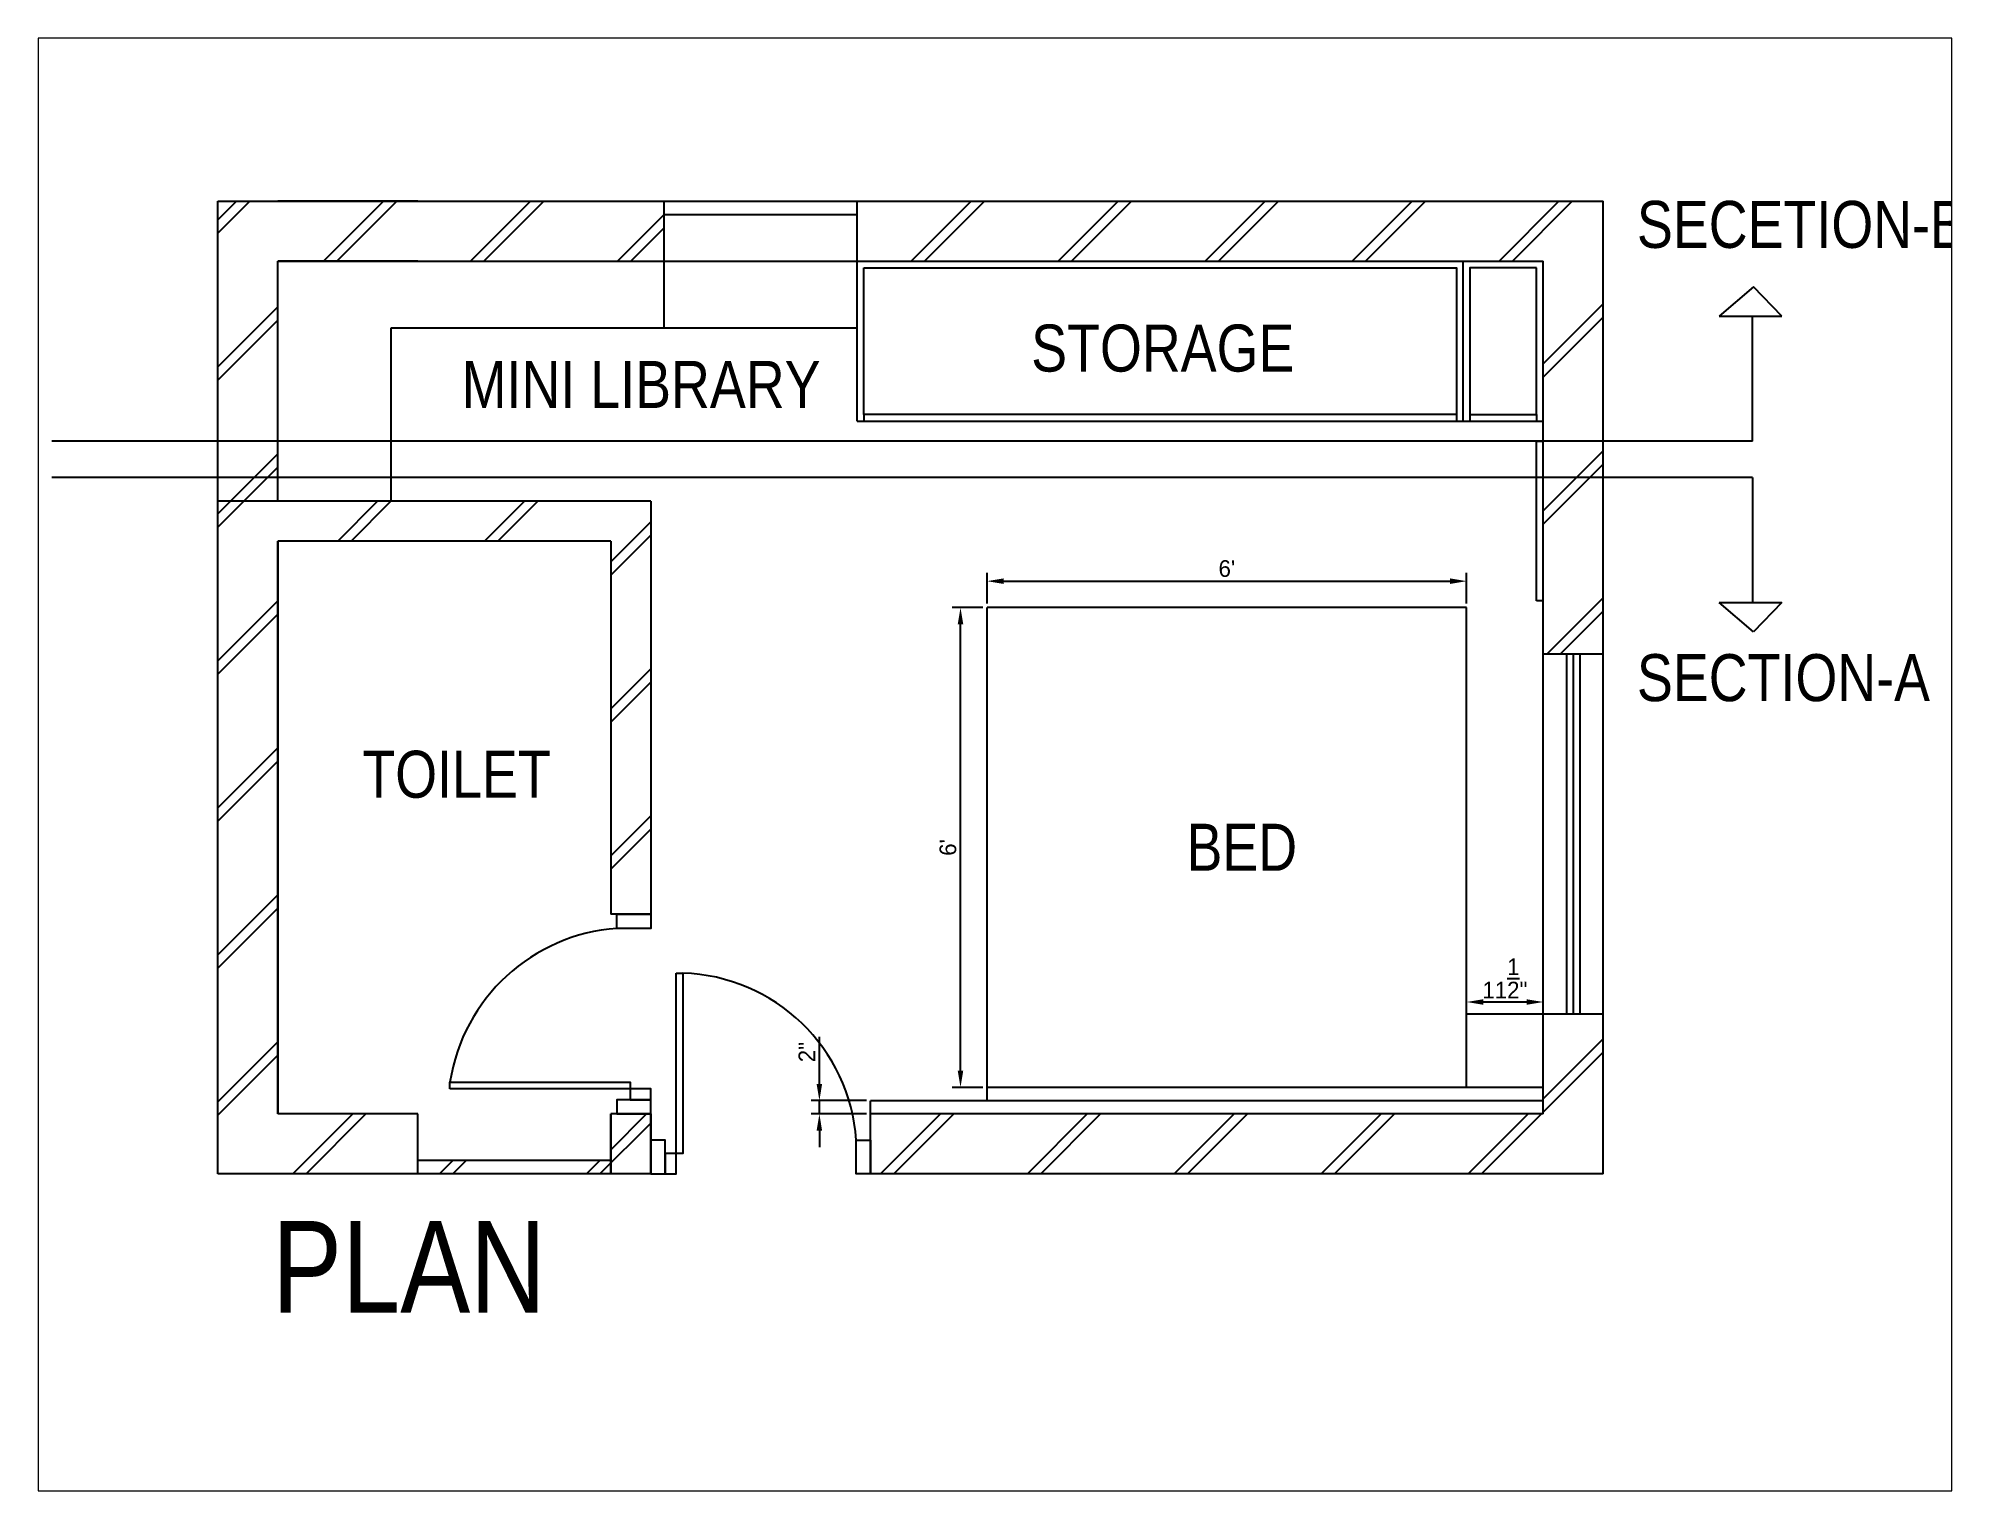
# Paper-space layout 'PLAN' of a CAD drawing. Header units: millimetres. Extents: x 26 to 231, y 20 to 176.
# The model-space entities are those that its viewports show. They can reach past a viewport. Long polylines and large blocks are cut down to what shows.
import ezdxf

# ---------------------------------------------------------------- set-up
doc = ezdxf.new("R2010")
doc.units = ezdxf.units.MM
doc.layers.add('TXT', color=7, linetype='Continuous', lineweight=25)
doc.styles.add('stylus BT', font='swissc.ttf')
doc.dimstyles.new('ISO-25', dxfattribs={"dimtxt": 2.5, "dimasz": 2.5, "dimexe": 1.25, "dimexo": 0.625, "dimtad": 1, "dimlunit": 4, "dimtxsty": 'Standard', "dimcen": 2.5, "dimadec": 0, "dimazin": 0, "dimtfac": 1, "dimtmove": 0, "dimatfit": 3, "dimfxl": 1, "dimarcsym": 0})

# ---------------------------------------------------------------- blocks, each defined once
blk = doc.blocks.new('DOOR')
for points in [[(2981.76, 285.3), (2982.76, 285.3), (2982.76, 258.24), (2981.76, 258.24)], [(2977.96, 255.15), (2980.11, 255.15), (2980.11, 260.22), (2977.96, 260.22)], [(3010.96, 255.15), (3008.82, 255.15), (3008.82, 260.22), (3010.96, 260.22)], [(2980.11, 255.15), (2981.76, 255.15), (2981.76, 258.24), (2980.11, 258.24)]]:
    blk.add_lwpolyline(points, close=True)
blk.add_arc((2981.92, 258.34), 26.97, 3.989, 88.206)
blk = doc.blocks.new('*D27')
at = {"color": 0, "lineweight": -2}
for p, q in [((3027.84, 340.15), (3023.22, 340.15)), ((3024.47, 270.65), (3024.47, 337.65)), ((3027.84, 268.15), (3023.22, 268.15))]:
    blk.add_line(p, q, dxfattribs=at)
at = {"color": 0}
for points in [[(3024.05, 337.65), (3024.88, 337.65), (3024.47, 340.15)], [(3024.05, 270.65), (3024.88, 270.65), (3024.47, 268.15)]]:
    blk.add_solid(points, dxfattribs=at)
at = {"layer": 'Defpoints', "color": 0}
for p in [(3024.47, 340.15), (3028.46, 340.15), (3028.46, 268.15)]:
    blk.add_point(p, dxfattribs=at)
at = {"color": 0, "insert": (3022.59, 304.15), "char_height": 2.5, "attachment_point": 5, "rotation": 90}
blk.add_mtext("6'", dxfattribs=at)
blk = doc.blocks.new('*D28')
at = {"color": 0, "lineweight": -2}
for p, q in [((3028.46, 340.77), (3028.46, 345.37)), ((3100.46, 340.77), (3100.46, 345.37)), ((3030.96, 344.12), (3097.96, 344.12))]:
    blk.add_line(p, q, dxfattribs=at)
at = {"color": 0}
for points in [[(3030.96, 344.54), (3030.96, 343.7), (3028.46, 344.12)], [(3097.96, 344.54), (3097.96, 343.7), (3100.46, 344.12)]]:
    blk.add_solid(points, dxfattribs=at)
at = {"layer": 'Defpoints', "color": 0}
for p in [(3100.46, 344.12), (3028.46, 340.15), (3100.46, 340.15)]:
    blk.add_point(p, dxfattribs=at)
at = {"color": 0, "insert": (3064.46, 346), "char_height": 2.5, "attachment_point": 5}
blk.add_mtext("6'", dxfattribs=at)
blk = doc.blocks.new('*D29')
at = {"color": 0, "lineweight": -2}
for p, q in [((3100.46, 279.77), (3100.46, 282.21)), ((3111.96, 279.77), (3111.96, 282.21)), ((3102.96, 280.96), (3109.46, 280.96))]:
    blk.add_line(p, q, dxfattribs=at)
at = {"color": 0}
for points in [[(3102.96, 281.37), (3102.96, 280.54), (3100.46, 280.96)], [(3109.46, 281.37), (3109.46, 280.54), (3111.96, 280.96)]]:
    blk.add_solid(points, dxfattribs=at)
at = {"layer": 'Defpoints', "color": 0}
for p in [(3100.46, 279.15), (3111.96, 280.96), (3111.96, 279.15)]:
    blk.add_point(p, dxfattribs=at)
at = {"color": 0, "insert": (3106.21, 284.5), "char_height": 2.5, "attachment_point": 5}
blk.add_mtext('11{\\H1.000000x;\\S1/2;}"', dxfattribs=at)
blk = doc.blocks.new('*D30')
at = {"color": 0, "lineweight": -2}
for p, q in [((3003.28, 268.65), (3003.28, 275.73)), ((3010.34, 266.15), (3002.03, 266.15)), ((3003.28, 264.15), (3003.28, 266.15)), ((3010.34, 264.15), (3002.03, 264.15)), ((3003.28, 261.65), (3003.28, 259.15))]:
    blk.add_line(p, q, dxfattribs=at)
at = {"color": 0}
for points in [[(3002.86, 268.65), (3003.69, 268.65), (3003.28, 266.15)], [(3002.86, 261.65), (3003.69, 261.65), (3003.28, 264.15)]]:
    blk.add_solid(points, dxfattribs=at)
at = {"layer": 'Defpoints', "color": 0}
for p in [(3003.28, 266.15), (3010.96, 266.15), (3010.96, 264.15)]:
    blk.add_point(p, dxfattribs=at)
at = {"color": 0, "insert": (3001.4, 273.44), "char_height": 2.5, "attachment_point": 5, "rotation": 90}
blk.add_mtext('2"', dxfattribs=at)

msp = doc.modelspace()

# ---------------------------------------------------------------- hatches: boundary and pattern name
h = msp.add_hatch()
h.set_pattern_fill('JIS_LC_8A', color=256, scale=2, style=0)
h.set_pattern_definition([(45, (2.969, -128.985), (-11.030866, 11.030866), []), (45, (4.969, -128.985), (-11.030866, 11.030866), [])])
h.paths.add_polyline_path([(2979.962, 401.149), (2912.962, 401.149), (2912.962, 359.203), (2921.962, 359.203), (2921.962, 392.149), (2979.962, 392.149)])
h.paths.add_polyline_path([(3120.962, 401.149), (3008.962, 401.149), (3008.962, 392.149), (3111.962, 392.149), (3111.962, 359.203), (3120.962, 359.203)])
h.paths.add_polyline_path([(2921.962, 359.203), (2912.962, 359.203), (2912.962, 356.149), (2921.962, 356.149)])
h.paths.add_polyline_path([(2977.962, 356.149), (2912.962, 356.149), (2912.962, 255.149), (2942.962, 255.149), (2942.962, 264.149), (2921.962, 264.149), (2921.962, 350.149), (2971.962, 350.149), (2971.962, 294.149), (2977.962, 294.149)])
h.paths.add_polyline_path([(2971.962, 257.149), (2942.962, 257.149), (2942.962, 255.149), (2971.962, 255.149)])
h.paths.add_polyline_path([(2977.962, 264.149), (2971.962, 264.149), (2971.962, 255.149), (2977.962, 255.149)])
h.paths.add_polyline_path([(3120.962, 279.149), (3111.962, 279.149), (3111.962, 264.149), (3010.962, 264.149), (3010.962, 255.149), (3120.962, 255.149)])
h.paths.add_polyline_path([(3120.962, 359.203), (3111.962, 359.203), (3111.962, 333.149), (3120.962, 333.149)])

# ---------------------------------------------------------------- linework, layer by layer
for p, q in [((2912.962, 255.149), (2912.962, 401.149)), ((2912.962, 401.149), (3120.962, 401.149)), ((2942.962, 401.149), (2921.962, 401.149)), ((2979.962, 382.149), (2979.962, 401.149)), ((3008.962, 368.149), (3008.962, 401.149)), ((3120.962, 255.149), (3120.962, 401.149)), ((2979.962, 399.149), (3008.962, 399.149)), ((2942.962, 392.149), (2921.962, 392.149)), ((2921.962, 356.149), (2921.962, 392.149)), ((2921.962, 392.149), (2979.962, 392.149)), ((2979.962, 392.149), (3008.962, 392.149)), ((3008.962, 392.149), (3111.962, 392.149)), ((3099.962, 368.149), (3099.962, 392.149)), ((3111.962, 264.149), (3111.962, 392.149)), ((3143.531, 388.306), (3138.392, 383.902)), ((3147.792, 383.902), (3143.531, 388.306)), ((2938.962, 382.149), (3008.962, 382.149)), ((2938.962, 356.149), (2938.962, 382.149)), ((3138.392, 383.902), (3147.792, 383.902)), ((3143.368, 365.118), (3143.368, 383.902)), ((3008.962, 368.149), (3111.962, 368.149)), ((3009.962, 369.149), (3009.962, 368.149)), ((3098.962, 369.149), (3098.962, 368.149)), ((3100.962, 369.149), (3100.962, 368.149)), ((3110.962, 369.149), (3110.962, 368.149)), ((3143.368, 365.118), (2888.033, 365.118)), ((3110.962, 365.149), (3111.962, 365.149)), ((3110.962, 341.149), (3110.962, 365.149)), ((3143.368, 359.703), (2888.033, 359.703)), ((3143.368, 359.703), (3143.368, 340.919)), ((2977.962, 356.149), (2912.962, 356.149)), ((2977.962, 356.149), (2977.962, 294.149)), ((2921.962, 264.149), (2921.962, 350.149)), ((2971.962, 350.149), (2921.962, 350.149)), ((2921.962, 350.149), (2921.962, 264.149)), ((2971.962, 350.149), (2971.962, 294.149)), ((3028.462, 266.149), (3028.462, 340.149)), ((3100.462, 340.149), (3028.462, 340.149)), ((3100.462, 268.149), (3100.462, 340.149)), ((3111.962, 341.149), (3110.962, 341.149)), ((3138.392, 340.919), (3147.792, 340.919)), ((3143.531, 336.515), (3138.392, 340.919)), ((3147.792, 340.919), (3143.531, 336.515)), ((3120.962, 333.149), (3111.962, 333.149)), ((3115.462, 333.149), (3115.462, 279.149)), ((3116.462, 333.149), (3116.462, 279.149)), ((3117.462, 333.149), (3117.462, 279.149)), ((2977.962, 294.149), (2971.962, 294.149)), ((3120.962, 279.149), (3100.462, 279.149)), ((3111.962, 268.149), (3028.462, 268.149)), ((3010.962, 255.149), (3010.962, 266.149)), ((3111.962, 266.149), (3010.962, 266.149)), ((2942.962, 264.149), (2921.962, 264.149)), ((2942.962, 255.149), (2942.962, 264.149)), ((2977.962, 264.149), (2971.962, 264.149)), ((2971.962, 255.149), (2971.962, 264.149)), ((2971.962, 264.149), (2971.962, 255.149)), ((2977.962, 255.149), (2977.962, 264.149)), ((2977.962, 264.149), (2977.962, 255.149)), ((3111.962, 264.149), (3010.962, 264.149)), ((2971.962, 257.149), (2942.962, 257.149)), ((2977.962, 255.149), (2912.962, 255.149)), ((3120.962, 255.149), (3010.962, 255.149))]:
    msp.add_line(p, q)
for points in [[(3009.962, 391.149), (3098.962, 391.149), (3098.962, 369.149), (3009.962, 369.149)], [(3110.962, 391.149), (3100.962, 391.149), (3100.962, 369.149), (3110.962, 369.149)], [(2977.962, 294.149), (2977.962, 292.004), (2972.891, 292.004), (2972.891, 294.149)], [(2947.814, 267.947), (2947.814, 268.947), (2974.871, 268.947), (2974.871, 267.947)], [(2977.962, 266.294), (2977.962, 267.947), (2974.871, 267.947), (2974.871, 266.294)], [(2977.962, 264.149), (2977.962, 266.294), (2972.891, 266.294), (2972.891, 264.149)]]:
    msp.add_lwpolyline(points, close=True)
msp.add_arc((2974.821, 264.739), 27.332, 94.04837, 171.14452)

# ---------------------------------------------------------------- block references
msp.add_blockref('DOOR', (0, 0))

# ---------------------------------------------------------------- texts
at = {"layer": 'TXT', "style": 'stylus BT'}
for s, height, p in [('SECETION-B', 7.0559, (3126.035, 394.143)), ('STORAGE', 7.0559, (3035.08, 375.578)), ('MINI LIBRARY', 7.05594, (2949.567, 370.116)), ('SECTION-A', 7.0559, (3126.035, 326.111)), ('TOILET', 7.0559, (2934.65, 311.614)), ('BED', 7.0559, (3058.399, 300.654)), ('PLAN', 13.7315, (2921.118, 234.35))]:
    msp.add_text(s, height=height, dxfattribs=at).set_placement(p)

# ---------------------------------------------------------------- dimensions: what is measured, and where the dimension line sits
for base, p1, p2, picture, middle in [((3100.462, 344.121), (3028.462, 340.149), (3100.462, 340.149), '*D28', (3064.462, 345.996)), ((3111.962, 280.956), (3100.462, 279.149), (3111.962, 279.149), '*D29', (3106.212, 284.498))]:
    dim = msp.add_linear_dim(base=base, p1=p1, p2=p2, dimstyle='ISO-25')
    dim.commit()
    dim.dimension.update_dxf_attribs({"geometry": picture, "text_midpoint": middle})
for base, p1, p2, picture, middle in [((3024.468, 340.149), (3028.462, 268.149), (3028.462, 340.149), '*D27', (3022.593, 304.149)), ((3003.275, 266.149), (3010.962, 264.149), (3010.962, 266.149), '*D30', (3001.4, 273.441))]:
    dim = msp.add_linear_dim(base=base, p1=p1, p2=p2, angle=90, dimstyle='ISO-25')
    dim.commit()
    dim.dimension.update_dxf_attribs({"geometry": picture, "text_midpoint": middle})

psp = doc.layouts.new('PLAN')

# ---------------------------------------------------------------- viewports
at = {"layer": '0', "view_target_point": (3224.221, 589.646)}
psp.add_viewport(center=(128.5, 97.5), size=(205.6, 156), view_center_point=(-194.573, -273.041), view_height=217.99426, dxfattribs=at)

doc.saveas('drawing.dxf')
